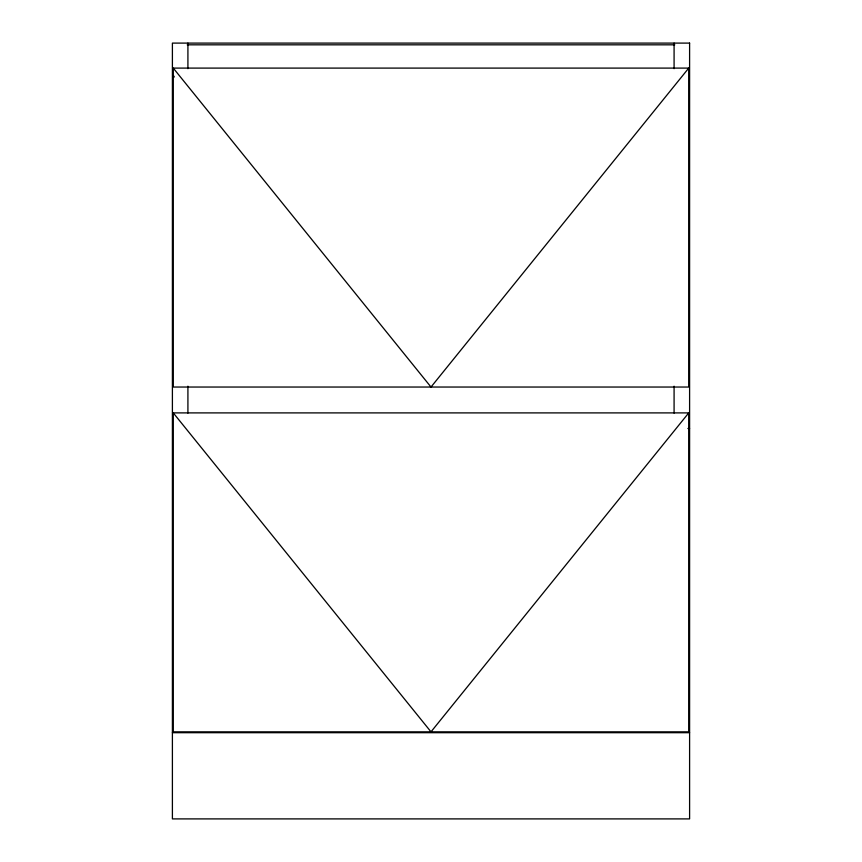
<?xml version="1.0" encoding="UTF-8"?>
<svg xmlns="http://www.w3.org/2000/svg" width="862" height="862" viewBox="0 0 862 862"><rect width="100%" height="100%" fill="white"/><g stroke="black" fill="none" stroke-linecap="round" stroke-linejoin="round"><path stroke-width="1.29" d="M688.738 68.098L431 387.038L173.262 68.098L688.738 68.098L688.738 387.038L173.262 387.038L173.262 68.098M688.738 412.898L431 731.838L173.262 412.898L688.738 412.898L688.738 731.838L173.262 731.838L173.262 412.898M187.216 44.824L674.784 44.824M687.876 428.479L689.6 428.479M172.4 732.7L689.6 732.7M674.084 43.1L674.084 68.669M674.084 386.198L674.084 413.103M187.916 43.1L187.916 68.669M187.916 386.198L187.916 413.103M174.124 76.233L174.124 77.127M689.6 43.1L172.4 43.1L172.4 818.9L689.6 818.9L689.6 43.1"/></g></svg>
